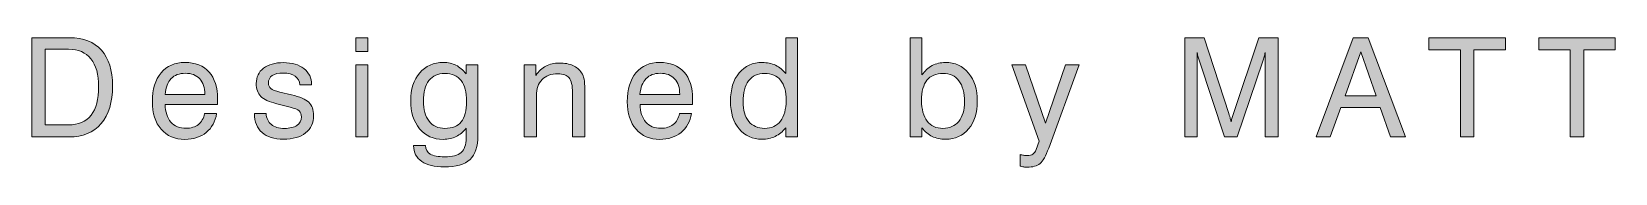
# Model space of a CAD drawing. Extents: x 185 to 374, y -565 to -385.
# Drawn here: x 272.7 to 318.44, y -564.65 to -560.9 of the extents above; entities that cross this region are included whole.
import ezdxf

# ---------------------------------------------------------------- set-up
doc = ezdxf.new("R2010")
doc.units = 0
doc.header["$MEASUREMENT"] = 0
doc.layers.add('Layer 1', color=7, linetype='Continuous')

# ---------------------------------------------------------------- blocks, each defined once
blk = doc.blocks.new('block 4')
at = {"layer": 'Layer 1', "true_color": 0x231f20}
h = blk.add_hatch(color=250, dxfattribs=at)
h.dxf.hatch_style = 2
edge = h.paths.add_edge_path()
edge.add_spline(control_points=[(81.385, -225.135), (81.385, -225.135), (81.385, -222.258), (81.385, -222.258), (81.385, -222.258), (82.48, -222.258), (82.48, -222.258), (82.881, -222.258), (83.188, -222.378), (83.401, -222.618), (83.614, -222.857), (83.721, -223.203), (83.721, -223.655), (83.721, -224.122), (83.61, -224.486), (83.39, -224.746), (83.169, -225.005), (82.861, -225.135), (82.465, -225.135), (82.465, -225.135), (81.385, -225.135), (81.385, -225.135)], knot_values=[0, 0, 0, 0, 1, 1, 1, 2, 2, 2, 3, 3, 3, 4, 4, 4, 5, 5, 5, 6, 6, 6, 7, 7, 7, 7], degree=3, periodic=0)
edge = h.paths.add_edge_path()
edge.add_spline(control_points=[(82.447, -222.59), (82.447, -222.59), (81.775, -222.59), (81.775, -222.59), (81.775, -222.59), (81.775, -224.784), (81.775, -224.784), (81.775, -224.784), (82.447, -224.784), (82.447, -224.784), (82.735, -224.784), (82.953, -224.69), (83.1, -224.503), (83.247, -224.316), (83.32, -224.04), (83.32, -223.674), (83.32, -223.324), (83.246, -223.056), (83.096, -222.87), (82.946, -222.684), (82.73, -222.59), (82.447, -222.59)], knot_values=[0, 0, 0, 0, 1, 1, 1, 2, 2, 2, 3, 3, 3, 4, 4, 4, 5, 5, 5, 6, 6, 6, 7, 7, 7, 7], degree=3, periodic=0)
h = blk.add_hatch(color=250, dxfattribs=at)
h.dxf.hatch_style = 2
h.paths.add_polyline_path([(90.744, -222.659), (90.744, -222.258), (91.095, -222.258), (91.095, -222.659)])
h.paths.add_polyline_path([(90.744, -225.135), (90.744, -223.043), (91.095, -223.043), (91.095, -225.135)])
h = blk.add_hatch(color=250, dxfattribs=at)
h.dxf.hatch_style = 2
edge = h.paths.add_edge_path()
edge.add_spline(control_points=[(103.504, -222.258), (103.504, -222.258), (103.504, -225.135), (103.504, -225.135), (103.504, -225.135), (103.165, -225.135), (103.165, -225.135), (103.165, -225.135), (103.165, -224.872), (103.165, -224.872), (103.075, -224.981), (102.973, -225.063), (102.86, -225.118), (102.747, -225.172), (102.622, -225.2), (102.485, -225.2), (102.206, -225.2), (101.984, -225.1), (101.818, -224.9), (101.652, -224.7), (101.569, -224.432), (101.569, -224.096), (101.569, -223.754), (101.652, -223.481), (101.819, -223.279), (101.985, -223.076), (102.208, -222.975), (102.485, -222.975), (102.631, -222.975), (102.76, -223.002), (102.873, -223.056), (102.985, -223.11), (103.083, -223.191), (103.165, -223.299), (103.165, -223.299), (103.165, -222.258), (103.165, -222.258), (103.165, -222.258), (103.504, -222.258), (103.504, -222.258)], knot_values=[0, 0, 0, 0, 1, 1, 1, 2, 2, 2, 3, 3, 3, 4, 4, 4, 5, 5, 5, 6, 6, 6, 7, 7, 7, 8, 8, 8, 9, 9, 9, 10, 10, 10, 11, 11, 11, 12, 12, 12, 13, 13, 13, 13], degree=3, periodic=0)
edge = h.paths.add_edge_path()
edge.add_spline(control_points=[(103.176, -224.075), (103.176, -223.815), (103.124, -223.62), (103.019, -223.489), (102.914, -223.357), (102.759, -223.292), (102.553, -223.292), (102.355, -223.292), (102.202, -223.363), (102.094, -223.507), (101.986, -223.651), (101.932, -223.855), (101.932, -224.12), (101.932, -224.358), (101.988, -224.545), (102.099, -224.682), (102.21, -224.819), (102.363, -224.887), (102.557, -224.887), (102.754, -224.887), (102.906, -224.817), (103.014, -224.676), (103.122, -224.536), (103.176, -224.335), (103.176, -224.075)], knot_values=[0, 0, 0, 0, 1, 1, 1, 2, 2, 2, 3, 3, 3, 4, 4, 4, 5, 5, 5, 6, 6, 6, 7, 7, 7, 8, 8, 8, 8], degree=3, periodic=0)
h = blk.add_hatch(color=250, dxfattribs=at)
h.dxf.hatch_style = 2
edge = h.paths.add_edge_path()
edge.add_spline(control_points=[(106.757, -225.135), (106.757, -225.135), (106.757, -222.258), (106.757, -222.258), (106.757, -222.258), (107.101, -222.258), (107.101, -222.258), (107.101, -222.258), (107.101, -223.334), (107.101, -223.334), (107.181, -223.216), (107.279, -223.126), (107.393, -223.066), (107.506, -223.005), (107.635, -222.975), (107.778, -222.975), (108.056, -222.975), (108.278, -223.077), (108.446, -223.28), (108.614, -223.483), (108.698, -223.755), (108.698, -224.096), (108.698, -224.432), (108.615, -224.7), (108.449, -224.9), (108.283, -225.1), (108.061, -225.2), (107.782, -225.2), (107.635, -225.2), (107.506, -225.173), (107.396, -225.12), (107.287, -225.066), (107.188, -224.983), (107.101, -224.872), (107.101, -224.872), (107.101, -225.135), (107.101, -225.135), (107.101, -225.135), (106.757, -225.135), (106.757, -225.135)], knot_values=[0, 0, 0, 0, 1, 1, 1, 2, 2, 2, 3, 3, 3, 4, 4, 4, 5, 5, 5, 6, 6, 6, 7, 7, 7, 8, 8, 8, 9, 9, 9, 10, 10, 10, 11, 11, 11, 12, 12, 12, 13, 13, 13, 13], degree=3, periodic=0)
edge = h.paths.add_edge_path()
edge.add_spline(control_points=[(107.089, -224.075), (107.089, -224.335), (107.142, -224.536), (107.249, -224.676), (107.356, -224.817), (107.508, -224.887), (107.706, -224.887), (107.899, -224.887), (108.051, -224.819), (108.162, -224.682), (108.273, -224.545), (108.329, -224.358), (108.329, -224.12), (108.329, -223.855), (108.275, -223.651), (108.168, -223.507), (108.061, -223.363), (107.908, -223.292), (107.71, -223.292), (107.503, -223.292), (107.348, -223.357), (107.244, -223.488), (107.141, -223.619), (107.089, -223.814), (107.089, -224.075)], knot_values=[0, 0, 0, 0, 1, 1, 1, 2, 2, 2, 3, 3, 3, 4, 4, 4, 5, 5, 5, 6, 6, 6, 7, 7, 7, 8, 8, 8, 8], degree=3, periodic=0)
h = blk.add_hatch(color=250, dxfattribs=at)
h.dxf.hatch_style = 2
edge = h.paths.add_edge_path()
edge.add_spline(control_points=[(115.049, -222.684), (115.049, -222.684), (115.049, -225.135), (115.049, -225.135), (115.049, -225.135), (114.69, -225.135), (114.69, -225.135), (114.69, -225.135), (114.69, -222.258), (114.69, -222.258), (114.69, -222.258), (115.249, -222.258), (115.249, -222.258), (115.249, -222.258), (115.961, -224.459), (115.961, -224.459), (115.982, -224.522), (115.998, -224.57), (116.007, -224.605), (116.017, -224.64), (116.024, -224.67), (116.03, -224.696), (116.04, -224.647), (116.051, -224.604), (116.061, -224.567), (116.071, -224.529), (116.083, -224.493), (116.094, -224.459), (116.094, -224.459), (116.833, -222.258), (116.833, -222.258), (116.833, -222.258), (117.393, -222.258), (117.393, -222.258), (117.393, -222.258), (117.393, -225.135), (117.393, -225.135), (117.393, -225.135), (117.014, -225.135), (117.014, -225.135), (117.014, -225.135), (117.014, -222.684), (117.014, -222.684), (117.005, -222.726), (116.995, -222.768), (116.983, -222.81), (116.971, -222.853), (116.959, -222.895), (116.946, -222.936), (116.946, -222.936), (116.206, -225.135), (116.206, -225.135), (116.206, -225.135), (115.836, -225.135), (115.836, -225.135), (115.836, -225.135), (115.114, -222.936), (115.114, -222.936), (115.101, -222.899), (115.089, -222.86), (115.079, -222.819), (115.068, -222.777), (115.059, -222.732), (115.049, -222.684)], knot_values=[0, 0, 0, 0, 1, 1, 1, 2, 2, 2, 3, 3, 3, 4, 4, 4, 5, 5, 5, 6, 6, 6, 7, 7, 7, 8, 8, 8, 9, 9, 9, 10, 10, 10, 11, 11, 11, 12, 12, 12, 13, 13, 13, 14, 14, 14, 15, 15, 15, 16, 16, 16, 17, 17, 17, 18, 18, 18, 19, 19, 19, 20, 20, 20, 21, 21, 21, 21], degree=3, periodic=0)
h = blk.add_hatch(color=250, dxfattribs=at)
h.dxf.hatch_style = 2
h.paths.add_polyline_path([(118.49, -225.135), (119.558, -222.258), (119.99, -222.258), (121.062, -225.135), (120.638, -225.135), (120.333, -224.276), (119.201, -224.276), (118.894, -225.135)])
h.paths.add_polyline_path([(119.322, -223.94), (120.218, -223.94), (119.773, -222.67)])
h = blk.add_hatch(color=250, dxfattribs=at)
h.dxf.hatch_style = 2
h.paths.add_polyline_path([(122.651, -225.135), (122.651, -222.608), (121.743, -222.608), (121.743, -222.258), (123.952, -222.258), (123.952, -222.608), (123.044, -222.608), (123.044, -225.135)])
h = blk.add_hatch(color=250, dxfattribs=at)
h.dxf.hatch_style = 2
h.paths.add_polyline_path([(125.826, -225.135), (125.826, -222.608), (124.918, -222.608), (124.918, -222.258), (127.127, -222.258), (127.127, -222.608), (126.219, -222.608), (126.219, -225.135)])
h = blk.add_hatch(color=250, dxfattribs=at)
h.dxf.hatch_style = 2
edge = h.paths.add_edge_path()
edge.add_spline(control_points=[(86.38, -224.459), (86.38, -224.459), (86.728, -224.459), (86.728, -224.459), (86.69, -224.69), (86.589, -224.872), (86.427, -225.004), (86.264, -225.137), (86.059, -225.204), (85.812, -225.204), (85.521, -225.204), (85.292, -225.106), (85.124, -224.911), (84.956, -224.715), (84.872, -224.449), (84.872, -224.112), (84.872, -223.755), (84.956, -223.477), (85.122, -223.276), (85.289, -223.075), (85.519, -222.975), (85.812, -222.975), (86.112, -222.975), (86.345, -223.067), (86.51, -223.252), (86.674, -223.438), (86.757, -223.698), (86.757, -224.036), (86.757, -224.079), (86.756, -224.11), (86.756, -224.131), (86.755, -224.152), (86.753, -224.172), (86.751, -224.192), (86.751, -224.192), (85.241, -224.192), (85.241, -224.192), (85.245, -224.412), (85.3, -224.582), (85.405, -224.703), (85.511, -224.823), (85.657, -224.883), (85.845, -224.883), (85.988, -224.883), (86.106, -224.847), (86.199, -224.773), (86.292, -224.699), (86.353, -224.595), (86.38, -224.459)], knot_values=[0, 0, 0, 0, 1, 1, 1, 2, 2, 2, 3, 3, 3, 4, 4, 4, 5, 5, 5, 6, 6, 6, 7, 7, 7, 8, 8, 8, 9, 9, 9, 10, 10, 10, 11, 11, 11, 12, 12, 12, 13, 13, 13, 14, 14, 14, 15, 15, 15, 16, 16, 16, 16], degree=3, periodic=0)
edge = h.paths.add_edge_path()
edge.add_spline(control_points=[(85.239, -223.899), (85.239, -223.899), (86.388, -223.899), (86.388, -223.899), (86.386, -223.704), (86.337, -223.553), (86.239, -223.447), (86.142, -223.341), (86.003, -223.288), (85.823, -223.288), (85.65, -223.288), (85.514, -223.34), (85.414, -223.444), (85.314, -223.548), (85.256, -223.7), (85.239, -223.899)], knot_values=[0, 0, 0, 0, 1, 1, 1, 2, 2, 2, 3, 3, 3, 4, 4, 4, 5, 5, 5, 5], degree=3, periodic=0)
h = blk.add_hatch(color=250, dxfattribs=at)
h.dxf.hatch_style = 2
edge = h.paths.add_edge_path()
edge.add_spline(control_points=[(87.817, -224.456), (87.817, -224.456), (88.155, -224.456), (88.155, -224.456), (88.168, -224.598), (88.219, -224.705), (88.308, -224.778), (88.397, -224.851), (88.524, -224.887), (88.688, -224.887), (88.839, -224.887), (88.958, -224.857), (89.045, -224.798), (89.133, -224.739), (89.176, -224.658), (89.176, -224.555), (89.176, -224.479), (89.154, -224.419), (89.111, -224.378), (89.067, -224.337), (88.982, -224.302), (88.856, -224.272), (88.856, -224.272), (88.463, -224.17), (88.463, -224.17), (88.242, -224.117), (88.088, -224.046), (88.001, -223.958), (87.915, -223.871), (87.872, -223.745), (87.872, -223.583), (87.872, -223.397), (87.941, -223.251), (88.082, -223.142), (88.222, -223.033), (88.413, -222.979), (88.657, -222.979), (88.905, -222.979), (89.104, -223.037), (89.25, -223.153), (89.397, -223.269), (89.471, -223.424), (89.471, -223.62), (89.471, -223.62), (89.471, -223.627), (89.471, -223.627), (89.471, -223.627), (89.129, -223.627), (89.129, -223.627), (89.122, -223.517), (89.076, -223.431), (88.994, -223.371), (88.911, -223.31), (88.799, -223.28), (88.657, -223.28), (88.515, -223.28), (88.407, -223.305), (88.333, -223.354), (88.26, -223.403), (88.223, -223.476), (88.223, -223.571), (88.223, -223.639), (88.246, -223.691), (88.292, -223.73), (88.339, -223.769), (88.425, -223.802), (88.551, -223.831), (88.551, -223.831), (88.891, -223.911), (88.891, -223.911), (89.133, -223.968), (89.3, -224.041), (89.391, -224.13), (89.482, -224.22), (89.528, -224.347), (89.528, -224.512), (89.528, -224.729), (89.451, -224.898), (89.298, -225.019), (89.146, -225.14), (88.932, -225.2), (88.657, -225.2), (88.389, -225.2), (88.183, -225.136), (88.039, -225.008), (87.895, -224.881), (87.821, -224.696), (87.817, -224.456)], knot_values=[0, 0, 0, 0, 1, 1, 1, 2, 2, 2, 3, 3, 3, 4, 4, 4, 5, 5, 5, 6, 6, 6, 7, 7, 7, 8, 8, 8, 9, 9, 9, 10, 10, 10, 11, 11, 11, 12, 12, 12, 13, 13, 13, 14, 14, 14, 15, 15, 15, 16, 16, 16, 17, 17, 17, 18, 18, 18, 19, 19, 19, 20, 20, 20, 21, 21, 21, 22, 22, 22, 23, 23, 23, 24, 24, 24, 25, 25, 25, 26, 26, 26, 27, 27, 27, 28, 28, 28, 29, 29, 29, 29], degree=3, periodic=0)
h = blk.add_hatch(color=250, dxfattribs=at)
h.dxf.hatch_style = 2
edge = h.paths.add_edge_path()
edge.add_spline(control_points=[(93.937, -224.879), (93.854, -224.987), (93.758, -225.068), (93.648, -225.123), (93.539, -225.177), (93.413, -225.204), (93.272, -225.204), (92.99, -225.204), (92.763, -225.101), (92.591, -224.896), (92.419, -224.691), (92.333, -224.42), (92.333, -224.083), (92.333, -223.749), (92.419, -223.481), (92.592, -223.279), (92.764, -223.076), (92.993, -222.975), (93.276, -222.975), (93.415, -222.975), (93.536, -223.001), (93.641, -223.054), (93.746, -223.107), (93.843, -223.191), (93.933, -223.307), (93.933, -223.307), (93.933, -223.043), (93.933, -223.043), (93.933, -223.043), (94.276, -223.043), (94.276, -223.043), (94.276, -223.043), (94.276, -225.09), (94.276, -225.09), (94.276, -225.413), (94.2, -225.646), (94.046, -225.791), (93.892, -225.935), (93.644, -226.006), (93.302, -226.006), (93.024, -226.006), (92.808, -225.952), (92.651, -225.844), (92.495, -225.736), (92.417, -225.586), (92.417, -225.395), (92.417, -225.395), (92.417, -225.379), (92.417, -225.379), (92.417, -225.379), (92.761, -225.379), (92.761, -225.379), (92.761, -225.379), (92.761, -225.387), (92.761, -225.387), (92.761, -225.495), (92.807, -225.576), (92.898, -225.63), (92.99, -225.685), (93.128, -225.711), (93.313, -225.711), (93.535, -225.711), (93.694, -225.669), (93.791, -225.584), (93.888, -225.5), (93.937, -225.36), (93.937, -225.167), (93.937, -225.167), (93.937, -224.879), (93.937, -224.879)], knot_values=[0, 0, 0, 0, 1, 1, 1, 2, 2, 2, 3, 3, 3, 4, 4, 4, 5, 5, 5, 6, 6, 6, 7, 7, 7, 8, 8, 8, 9, 9, 9, 10, 10, 10, 11, 11, 11, 12, 12, 12, 13, 13, 13, 14, 14, 14, 15, 15, 15, 16, 16, 16, 17, 17, 17, 18, 18, 18, 19, 19, 19, 20, 20, 20, 21, 21, 21, 22, 22, 22, 23, 23, 23, 23], degree=3, periodic=0)
edge = h.paths.add_edge_path()
edge.add_spline(control_points=[(93.317, -223.292), (93.12, -223.292), (92.967, -223.36), (92.86, -223.499), (92.753, -223.637), (92.7, -223.834), (92.7, -224.09), (92.7, -224.342), (92.755, -224.537), (92.864, -224.677), (92.974, -224.817), (93.126, -224.887), (93.321, -224.887), (93.535, -224.887), (93.693, -224.823), (93.795, -224.695), (93.897, -224.566), (93.948, -224.37), (93.948, -224.104), (93.948, -223.836), (93.895, -223.633), (93.789, -223.497), (93.683, -223.36), (93.526, -223.292), (93.317, -223.292)], knot_values=[0, 0, 0, 0, 1, 1, 1, 2, 2, 2, 3, 3, 3, 4, 4, 4, 5, 5, 5, 6, 6, 6, 7, 7, 7, 8, 8, 8, 8], degree=3, periodic=0)
h = blk.add_hatch(color=250, dxfattribs=at)
h.dxf.hatch_style = 2
edge = h.paths.add_edge_path()
edge.add_spline(control_points=[(97.006, -225.135), (97.006, -225.135), (97.006, -223.848), (97.006, -223.848), (97.006, -223.643), (96.974, -223.5), (96.911, -223.421), (96.848, -223.343), (96.74, -223.303), (96.586, -223.303), (96.389, -223.303), (96.237, -223.359), (96.128, -223.47), (96.019, -223.582), (95.965, -223.739), (95.965, -223.944), (95.965, -223.944), (95.965, -225.135), (95.965, -225.135), (95.965, -225.135), (95.613, -225.135), (95.613, -225.135), (95.613, -225.135), (95.613, -223.043), (95.613, -223.043), (95.613, -223.043), (95.949, -223.043), (95.949, -223.043), (95.949, -223.043), (95.949, -223.348), (95.949, -223.348), (96.03, -223.227), (96.125, -223.137), (96.236, -223.079), (96.347, -223.02), (96.475, -222.991), (96.621, -222.991), (96.779, -222.991), (96.912, -223.015), (97.02, -223.062), (97.127, -223.109), (97.211, -223.181), (97.27, -223.276), (97.302, -223.327), (97.326, -223.386), (97.34, -223.455), (97.354, -223.523), (97.361, -223.631), (97.361, -223.78), (97.361, -223.78), (97.361, -223.879), (97.361, -223.879), (97.361, -223.879), (97.361, -225.135), (97.361, -225.135), (97.361, -225.135), (97.006, -225.135), (97.006, -225.135)], knot_values=[0, 0, 0, 0, 1, 1, 1, 2, 2, 2, 3, 3, 3, 4, 4, 4, 5, 5, 5, 6, 6, 6, 7, 7, 7, 8, 8, 8, 9, 9, 9, 10, 10, 10, 11, 11, 11, 12, 12, 12, 13, 13, 13, 14, 14, 14, 15, 15, 15, 16, 16, 16, 17, 17, 17, 18, 18, 18, 19, 19, 19, 19], degree=3, periodic=0)
h = blk.add_hatch(color=250, dxfattribs=at)
h.dxf.hatch_style = 2
edge = h.paths.add_edge_path()
edge.add_spline(control_points=[(100.097, -224.459), (100.097, -224.459), (100.444, -224.459), (100.444, -224.459), (100.407, -224.69), (100.306, -224.872), (100.144, -225.004), (99.981, -225.137), (99.776, -225.204), (99.528, -225.204), (99.238, -225.204), (99.009, -225.106), (98.841, -224.911), (98.673, -224.715), (98.589, -224.449), (98.589, -224.112), (98.589, -223.755), (98.672, -223.477), (98.839, -223.276), (99.005, -223.075), (99.235, -222.975), (99.528, -222.975), (99.829, -222.975), (100.062, -223.067), (100.227, -223.252), (100.391, -223.438), (100.474, -223.698), (100.474, -224.036), (100.474, -224.079), (100.473, -224.11), (100.473, -224.131), (100.472, -224.152), (100.47, -224.172), (100.468, -224.192), (100.468, -224.192), (98.958, -224.192), (98.958, -224.192), (98.962, -224.412), (99.017, -224.582), (99.122, -224.703), (99.228, -224.823), (99.374, -224.883), (99.562, -224.883), (99.705, -224.883), (99.823, -224.847), (99.916, -224.773), (100.009, -224.699), (100.069, -224.595), (100.097, -224.459)], knot_values=[0, 0, 0, 0, 1, 1, 1, 2, 2, 2, 3, 3, 3, 4, 4, 4, 5, 5, 5, 6, 6, 6, 7, 7, 7, 8, 8, 8, 9, 9, 9, 10, 10, 10, 11, 11, 11, 12, 12, 12, 13, 13, 13, 14, 14, 14, 15, 15, 15, 16, 16, 16, 16], degree=3, periodic=0)
edge = h.paths.add_edge_path()
edge.add_spline(control_points=[(98.956, -223.899), (98.956, -223.899), (100.104, -223.899), (100.104, -223.899), (100.103, -223.704), (100.054, -223.553), (99.956, -223.447), (99.858, -223.341), (99.72, -223.288), (99.54, -223.288), (99.367, -223.288), (99.23, -223.34), (99.131, -223.444), (99.031, -223.548), (98.973, -223.7), (98.956, -223.899)], knot_values=[0, 0, 0, 0, 1, 1, 1, 2, 2, 2, 3, 3, 3, 4, 4, 4, 5, 5, 5, 5], degree=3, periodic=0)
h = blk.add_hatch(color=250, dxfattribs=at)
h.dxf.hatch_style = 2
edge = h.paths.add_edge_path()
edge.add_spline(control_points=[(111.25, -223.043), (111.25, -223.043), (111.643, -223.043), (111.643, -223.043), (111.643, -223.043), (110.762, -225.459), (110.762, -225.459), (110.678, -225.688), (110.594, -225.836), (110.51, -225.907), (110.425, -225.977), (110.303, -226.012), (110.143, -226.012), (110.107, -226.012), (110.073, -226.009), (110.038, -226.003), (110.003, -225.998), (109.969, -225.989), (109.934, -225.979), (109.934, -225.979), (109.934, -225.643), (109.934, -225.643), (109.969, -225.653), (110.003, -225.661), (110.037, -225.667), (110.071, -225.672), (110.105, -225.674), (110.139, -225.674), (110.207, -225.674), (110.261, -225.661), (110.303, -225.633), (110.344, -225.606), (110.376, -225.562), (110.398, -225.502), (110.398, -225.502), (110.49, -225.254), (110.49, -225.254), (110.49, -225.254), (109.697, -223.043), (109.697, -223.043), (109.697, -223.043), (110.09, -223.043), (110.09, -223.043), (110.09, -223.043), (110.67, -224.735), (110.67, -224.735), (110.67, -224.735), (111.25, -223.043), (111.25, -223.043)], knot_values=[0, 0, 0, 0, 1, 1, 1, 2, 2, 2, 3, 3, 3, 4, 4, 4, 5, 5, 5, 6, 6, 6, 7, 7, 7, 8, 8, 8, 9, 9, 9, 10, 10, 10, 11, 11, 11, 12, 12, 12, 13, 13, 13, 14, 14, 14, 15, 15, 15, 16, 16, 16, 16], degree=3, periodic=0)
at = {"layer": 'Layer 1', "lineweight": 0}
for points in [[(90.744, -222.659), (90.744, -222.258), (91.095, -222.258), (91.095, -222.659), (90.744, -222.659)], [(118.49, -225.135), (119.558, -222.258), (119.99, -222.258), (121.062, -225.135), (120.638, -225.135), (120.333, -224.276), (119.201, -224.276), (118.894, -225.135), (118.49, -225.135)], [(122.651, -225.135), (122.651, -222.608), (121.743, -222.608), (121.743, -222.258), (123.952, -222.258), (123.952, -222.608), (123.044, -222.608), (123.044, -225.135), (122.651, -225.135)], [(125.826, -225.135), (125.826, -222.608), (124.918, -222.608), (124.918, -222.258), (127.127, -222.258), (127.127, -222.608), (126.219, -222.608), (126.219, -225.135), (125.826, -225.135)], [(119.322, -223.94), (120.218, -223.94), (119.773, -222.67), (119.322, -223.94)], [(90.744, -225.135), (90.744, -223.043), (91.095, -223.043), (91.095, -225.135), (90.744, -225.135)]]:
    blk.add_lwpolyline(points, dxfattribs=at)
for points, knots in [([(81.385, -225.135), (81.385, -225.135), (81.385, -222.258), (81.385, -222.258), (81.385, -222.258), (82.48, -222.258), (82.48, -222.258), (82.881, -222.258), (83.188, -222.378), (83.401, -222.618), (83.614, -222.857), (83.721, -223.203), (83.721, -223.655), (83.721, -224.122), (83.61, -224.486), (83.39, -224.746), (83.169, -225.005), (82.861, -225.135), (82.465, -225.135), (82.465, -225.135), (81.385, -225.135), (81.385, -225.135)], [0, 0, 0, 0, 1, 1, 1, 2, 2, 2, 3, 3, 3, 4, 4, 4, 5, 5, 5, 6, 6, 6, 7, 7, 7, 7]), ([(103.504, -222.258), (103.504, -222.258), (103.504, -225.135), (103.504, -225.135), (103.504, -225.135), (103.165, -225.135), (103.165, -225.135), (103.165, -225.135), (103.165, -224.872), (103.165, -224.872), (103.075, -224.981), (102.973, -225.063), (102.86, -225.118), (102.747, -225.172), (102.622, -225.2), (102.485, -225.2), (102.206, -225.2), (101.984, -225.1), (101.818, -224.9), (101.652, -224.7), (101.569, -224.432), (101.569, -224.096), (101.569, -223.754), (101.652, -223.481), (101.819, -223.279), (101.985, -223.076), (102.208, -222.975), (102.485, -222.975), (102.631, -222.975), (102.76, -223.002), (102.873, -223.056), (102.985, -223.11), (103.083, -223.191), (103.165, -223.299), (103.165, -223.299), (103.165, -222.258), (103.165, -222.258), (103.165, -222.258), (103.504, -222.258), (103.504, -222.258)], [0, 0, 0, 0, 1, 1, 1, 2, 2, 2, 3, 3, 3, 4, 4, 4, 5, 5, 5, 6, 6, 6, 7, 7, 7, 8, 8, 8, 9, 9, 9, 10, 10, 10, 11, 11, 11, 12, 12, 12, 13, 13, 13, 13]), ([(106.757, -225.135), (106.757, -225.135), (106.757, -222.258), (106.757, -222.258), (106.757, -222.258), (107.101, -222.258), (107.101, -222.258), (107.101, -222.258), (107.101, -223.334), (107.101, -223.334), (107.181, -223.216), (107.279, -223.126), (107.393, -223.066), (107.506, -223.005), (107.635, -222.975), (107.778, -222.975), (108.056, -222.975), (108.278, -223.077), (108.446, -223.28), (108.614, -223.483), (108.698, -223.755), (108.698, -224.096), (108.698, -224.432), (108.615, -224.7), (108.449, -224.9), (108.283, -225.1), (108.061, -225.2), (107.782, -225.2), (107.635, -225.2), (107.506, -225.173), (107.396, -225.12), (107.287, -225.066), (107.188, -224.983), (107.101, -224.872), (107.101, -224.872), (107.101, -225.135), (107.101, -225.135), (107.101, -225.135), (106.757, -225.135), (106.757, -225.135)], [0, 0, 0, 0, 1, 1, 1, 2, 2, 2, 3, 3, 3, 4, 4, 4, 5, 5, 5, 6, 6, 6, 7, 7, 7, 8, 8, 8, 9, 9, 9, 10, 10, 10, 11, 11, 11, 12, 12, 12, 13, 13, 13, 13]), ([(115.049, -222.684), (115.049, -222.684), (115.049, -225.135), (115.049, -225.135), (115.049, -225.135), (114.69, -225.135), (114.69, -225.135), (114.69, -225.135), (114.69, -222.258), (114.69, -222.258), (114.69, -222.258), (115.249, -222.258), (115.249, -222.258), (115.249, -222.258), (115.961, -224.459), (115.961, -224.459), (115.982, -224.522), (115.998, -224.57), (116.007, -224.605), (116.017, -224.64), (116.024, -224.67), (116.03, -224.696), (116.04, -224.647), (116.051, -224.604), (116.061, -224.567), (116.071, -224.529), (116.083, -224.493), (116.094, -224.459), (116.094, -224.459), (116.833, -222.258), (116.833, -222.258), (116.833, -222.258), (117.393, -222.258), (117.393, -222.258), (117.393, -222.258), (117.393, -225.135), (117.393, -225.135), (117.393, -225.135), (117.014, -225.135), (117.014, -225.135), (117.014, -225.135), (117.014, -222.684), (117.014, -222.684), (117.005, -222.726), (116.995, -222.768), (116.983, -222.81), (116.971, -222.853), (116.959, -222.895), (116.946, -222.936), (116.946, -222.936), (116.206, -225.135), (116.206, -225.135), (116.206, -225.135), (115.836, -225.135), (115.836, -225.135), (115.836, -225.135), (115.114, -222.936), (115.114, -222.936), (115.101, -222.899), (115.089, -222.86), (115.079, -222.819), (115.068, -222.777), (115.059, -222.732), (115.049, -222.684)], [0, 0, 0, 0, 1, 1, 1, 2, 2, 2, 3, 3, 3, 4, 4, 4, 5, 5, 5, 6, 6, 6, 7, 7, 7, 8, 8, 8, 9, 9, 9, 10, 10, 10, 11, 11, 11, 12, 12, 12, 13, 13, 13, 14, 14, 14, 15, 15, 15, 16, 16, 16, 17, 17, 17, 18, 18, 18, 19, 19, 19, 20, 20, 20, 21, 21, 21, 21]), ([(82.447, -222.59), (82.447, -222.59), (81.775, -222.59), (81.775, -222.59), (81.775, -222.59), (81.775, -224.784), (81.775, -224.784), (81.775, -224.784), (82.447, -224.784), (82.447, -224.784), (82.735, -224.784), (82.953, -224.69), (83.1, -224.503), (83.247, -224.316), (83.32, -224.04), (83.32, -223.674), (83.32, -223.324), (83.246, -223.056), (83.096, -222.87), (82.946, -222.684), (82.73, -222.59), (82.447, -222.59)], [0, 0, 0, 0, 1, 1, 1, 2, 2, 2, 3, 3, 3, 4, 4, 4, 5, 5, 5, 6, 6, 6, 7, 7, 7, 7]), ([(86.38, -224.459), (86.38, -224.459), (86.728, -224.459), (86.728, -224.459), (86.69, -224.69), (86.589, -224.872), (86.427, -225.004), (86.264, -225.137), (86.059, -225.204), (85.812, -225.204), (85.521, -225.204), (85.292, -225.106), (85.124, -224.911), (84.956, -224.715), (84.872, -224.449), (84.872, -224.112), (84.872, -223.755), (84.956, -223.477), (85.122, -223.276), (85.289, -223.075), (85.519, -222.975), (85.812, -222.975), (86.112, -222.975), (86.345, -223.067), (86.51, -223.252), (86.674, -223.438), (86.757, -223.698), (86.757, -224.036), (86.757, -224.079), (86.756, -224.11), (86.756, -224.131), (86.755, -224.152), (86.753, -224.172), (86.751, -224.192), (86.751, -224.192), (85.241, -224.192), (85.241, -224.192), (85.245, -224.412), (85.3, -224.582), (85.405, -224.703), (85.511, -224.823), (85.657, -224.883), (85.845, -224.883), (85.988, -224.883), (86.106, -224.847), (86.199, -224.773), (86.292, -224.699), (86.353, -224.595), (86.38, -224.459)], [0, 0, 0, 0, 1, 1, 1, 2, 2, 2, 3, 3, 3, 4, 4, 4, 5, 5, 5, 6, 6, 6, 7, 7, 7, 8, 8, 8, 9, 9, 9, 10, 10, 10, 11, 11, 11, 12, 12, 12, 13, 13, 13, 14, 14, 14, 15, 15, 15, 16, 16, 16, 16]), ([(87.817, -224.456), (87.817, -224.456), (88.155, -224.456), (88.155, -224.456), (88.168, -224.598), (88.219, -224.705), (88.308, -224.778), (88.397, -224.851), (88.524, -224.887), (88.688, -224.887), (88.839, -224.887), (88.958, -224.857), (89.045, -224.798), (89.133, -224.739), (89.176, -224.658), (89.176, -224.555), (89.176, -224.479), (89.154, -224.419), (89.111, -224.378), (89.067, -224.337), (88.982, -224.302), (88.856, -224.272), (88.856, -224.272), (88.463, -224.17), (88.463, -224.17), (88.242, -224.117), (88.088, -224.046), (88.001, -223.958), (87.915, -223.871), (87.872, -223.745), (87.872, -223.583), (87.872, -223.397), (87.941, -223.251), (88.082, -223.142), (88.222, -223.033), (88.413, -222.979), (88.657, -222.979), (88.905, -222.979), (89.104, -223.037), (89.25, -223.153), (89.397, -223.269), (89.471, -223.424), (89.471, -223.62), (89.471, -223.62), (89.471, -223.627), (89.471, -223.627), (89.471, -223.627), (89.129, -223.627), (89.129, -223.627), (89.122, -223.517), (89.076, -223.431), (88.994, -223.371), (88.911, -223.31), (88.799, -223.28), (88.657, -223.28), (88.515, -223.28), (88.407, -223.305), (88.333, -223.354), (88.26, -223.403), (88.223, -223.476), (88.223, -223.571), (88.223, -223.639), (88.246, -223.691), (88.292, -223.73), (88.339, -223.769), (88.425, -223.802), (88.551, -223.831), (88.551, -223.831), (88.891, -223.911), (88.891, -223.911), (89.133, -223.968), (89.3, -224.041), (89.391, -224.13), (89.482, -224.22), (89.528, -224.347), (89.528, -224.512), (89.528, -224.729), (89.451, -224.898), (89.298, -225.019), (89.146, -225.14), (88.932, -225.2), (88.657, -225.2), (88.389, -225.2), (88.183, -225.136), (88.039, -225.008), (87.895, -224.881), (87.821, -224.696), (87.817, -224.456)], [0, 0, 0, 0, 1, 1, 1, 2, 2, 2, 3, 3, 3, 4, 4, 4, 5, 5, 5, 6, 6, 6, 7, 7, 7, 8, 8, 8, 9, 9, 9, 10, 10, 10, 11, 11, 11, 12, 12, 12, 13, 13, 13, 14, 14, 14, 15, 15, 15, 16, 16, 16, 17, 17, 17, 18, 18, 18, 19, 19, 19, 20, 20, 20, 21, 21, 21, 22, 22, 22, 23, 23, 23, 24, 24, 24, 25, 25, 25, 26, 26, 26, 27, 27, 27, 28, 28, 28, 29, 29, 29, 29]), ([(93.937, -224.879), (93.854, -224.987), (93.758, -225.068), (93.648, -225.123), (93.539, -225.177), (93.413, -225.204), (93.272, -225.204), (92.99, -225.204), (92.763, -225.101), (92.591, -224.896), (92.419, -224.691), (92.333, -224.42), (92.333, -224.083), (92.333, -223.749), (92.419, -223.481), (92.592, -223.279), (92.764, -223.076), (92.993, -222.975), (93.276, -222.975), (93.415, -222.975), (93.536, -223.001), (93.641, -223.054), (93.746, -223.107), (93.843, -223.191), (93.933, -223.307), (93.933, -223.307), (93.933, -223.043), (93.933, -223.043), (93.933, -223.043), (94.276, -223.043), (94.276, -223.043), (94.276, -223.043), (94.276, -225.09), (94.276, -225.09), (94.276, -225.413), (94.2, -225.646), (94.046, -225.791), (93.892, -225.935), (93.644, -226.006), (93.302, -226.006), (93.024, -226.006), (92.808, -225.952), (92.651, -225.844), (92.495, -225.736), (92.417, -225.586), (92.417, -225.395), (92.417, -225.395), (92.417, -225.379), (92.417, -225.379), (92.417, -225.379), (92.761, -225.379), (92.761, -225.379), (92.761, -225.379), (92.761, -225.387), (92.761, -225.387), (92.761, -225.495), (92.807, -225.576), (92.898, -225.63), (92.99, -225.685), (93.128, -225.711), (93.313, -225.711), (93.535, -225.711), (93.694, -225.669), (93.791, -225.584), (93.888, -225.5), (93.937, -225.36), (93.937, -225.167), (93.937, -225.167), (93.937, -224.879), (93.937, -224.879)], [0, 0, 0, 0, 1, 1, 1, 2, 2, 2, 3, 3, 3, 4, 4, 4, 5, 5, 5, 6, 6, 6, 7, 7, 7, 8, 8, 8, 9, 9, 9, 10, 10, 10, 11, 11, 11, 12, 12, 12, 13, 13, 13, 14, 14, 14, 15, 15, 15, 16, 16, 16, 17, 17, 17, 18, 18, 18, 19, 19, 19, 20, 20, 20, 21, 21, 21, 22, 22, 22, 23, 23, 23, 23]), ([(97.006, -225.135), (97.006, -225.135), (97.006, -223.848), (97.006, -223.848), (97.006, -223.643), (96.974, -223.5), (96.911, -223.421), (96.848, -223.343), (96.74, -223.303), (96.586, -223.303), (96.389, -223.303), (96.237, -223.359), (96.128, -223.47), (96.019, -223.582), (95.965, -223.739), (95.965, -223.944), (95.965, -223.944), (95.965, -225.135), (95.965, -225.135), (95.965, -225.135), (95.613, -225.135), (95.613, -225.135), (95.613, -225.135), (95.613, -223.043), (95.613, -223.043), (95.613, -223.043), (95.949, -223.043), (95.949, -223.043), (95.949, -223.043), (95.949, -223.348), (95.949, -223.348), (96.03, -223.227), (96.125, -223.137), (96.236, -223.079), (96.347, -223.02), (96.475, -222.991), (96.621, -222.991), (96.779, -222.991), (96.912, -223.015), (97.02, -223.062), (97.127, -223.109), (97.211, -223.181), (97.27, -223.276), (97.302, -223.327), (97.326, -223.386), (97.34, -223.455), (97.354, -223.523), (97.361, -223.631), (97.361, -223.78), (97.361, -223.78), (97.361, -223.879), (97.361, -223.879), (97.361, -223.879), (97.361, -225.135), (97.361, -225.135), (97.361, -225.135), (97.006, -225.135), (97.006, -225.135)], [0, 0, 0, 0, 1, 1, 1, 2, 2, 2, 3, 3, 3, 4, 4, 4, 5, 5, 5, 6, 6, 6, 7, 7, 7, 8, 8, 8, 9, 9, 9, 10, 10, 10, 11, 11, 11, 12, 12, 12, 13, 13, 13, 14, 14, 14, 15, 15, 15, 16, 16, 16, 17, 17, 17, 18, 18, 18, 19, 19, 19, 19]), ([(100.097, -224.459), (100.097, -224.459), (100.444, -224.459), (100.444, -224.459), (100.407, -224.69), (100.306, -224.872), (100.144, -225.004), (99.981, -225.137), (99.776, -225.204), (99.528, -225.204), (99.238, -225.204), (99.009, -225.106), (98.841, -224.911), (98.673, -224.715), (98.589, -224.449), (98.589, -224.112), (98.589, -223.755), (98.672, -223.477), (98.839, -223.276), (99.005, -223.075), (99.235, -222.975), (99.528, -222.975), (99.829, -222.975), (100.062, -223.067), (100.227, -223.252), (100.391, -223.438), (100.474, -223.698), (100.474, -224.036), (100.474, -224.079), (100.473, -224.11), (100.473, -224.131), (100.472, -224.152), (100.47, -224.172), (100.468, -224.192), (100.468, -224.192), (98.958, -224.192), (98.958, -224.192), (98.962, -224.412), (99.017, -224.582), (99.122, -224.703), (99.228, -224.823), (99.374, -224.883), (99.562, -224.883), (99.705, -224.883), (99.823, -224.847), (99.916, -224.773), (100.009, -224.699), (100.069, -224.595), (100.097, -224.459)], [0, 0, 0, 0, 1, 1, 1, 2, 2, 2, 3, 3, 3, 4, 4, 4, 5, 5, 5, 6, 6, 6, 7, 7, 7, 8, 8, 8, 9, 9, 9, 10, 10, 10, 11, 11, 11, 12, 12, 12, 13, 13, 13, 14, 14, 14, 15, 15, 15, 16, 16, 16, 16]), ([(111.25, -223.043), (111.25, -223.043), (111.643, -223.043), (111.643, -223.043), (111.643, -223.043), (110.762, -225.459), (110.762, -225.459), (110.678, -225.688), (110.594, -225.836), (110.51, -225.907), (110.425, -225.977), (110.303, -226.012), (110.143, -226.012), (110.107, -226.012), (110.073, -226.009), (110.038, -226.003), (110.003, -225.998), (109.969, -225.989), (109.934, -225.979), (109.934, -225.979), (109.934, -225.643), (109.934, -225.643), (109.969, -225.653), (110.003, -225.661), (110.037, -225.667), (110.071, -225.672), (110.105, -225.674), (110.139, -225.674), (110.207, -225.674), (110.261, -225.661), (110.303, -225.633), (110.344, -225.606), (110.376, -225.562), (110.398, -225.502), (110.398, -225.502), (110.49, -225.254), (110.49, -225.254), (110.49, -225.254), (109.697, -223.043), (109.697, -223.043), (109.697, -223.043), (110.09, -223.043), (110.09, -223.043), (110.09, -223.043), (110.67, -224.735), (110.67, -224.735), (110.67, -224.735), (111.25, -223.043), (111.25, -223.043)], [0, 0, 0, 0, 1, 1, 1, 2, 2, 2, 3, 3, 3, 4, 4, 4, 5, 5, 5, 6, 6, 6, 7, 7, 7, 8, 8, 8, 9, 9, 9, 10, 10, 10, 11, 11, 11, 12, 12, 12, 13, 13, 13, 14, 14, 14, 15, 15, 15, 16, 16, 16, 16]), ([(85.239, -223.899), (85.239, -223.899), (86.388, -223.899), (86.388, -223.899), (86.386, -223.704), (86.337, -223.553), (86.239, -223.447), (86.142, -223.341), (86.003, -223.288), (85.823, -223.288), (85.65, -223.288), (85.514, -223.34), (85.414, -223.444), (85.314, -223.548), (85.256, -223.7), (85.239, -223.899)], [0, 0, 0, 0, 1, 1, 1, 2, 2, 2, 3, 3, 3, 4, 4, 4, 5, 5, 5, 5]), ([(93.317, -223.292), (93.12, -223.292), (92.967, -223.36), (92.86, -223.499), (92.753, -223.637), (92.7, -223.834), (92.7, -224.09), (92.7, -224.342), (92.755, -224.537), (92.864, -224.677), (92.974, -224.817), (93.126, -224.887), (93.321, -224.887), (93.535, -224.887), (93.693, -224.823), (93.795, -224.695), (93.897, -224.566), (93.948, -224.37), (93.948, -224.104), (93.948, -223.836), (93.895, -223.633), (93.789, -223.497), (93.683, -223.36), (93.526, -223.292), (93.317, -223.292)], [0, 0, 0, 0, 1, 1, 1, 2, 2, 2, 3, 3, 3, 4, 4, 4, 5, 5, 5, 6, 6, 6, 7, 7, 7, 8, 8, 8, 8]), ([(98.956, -223.899), (98.956, -223.899), (100.104, -223.899), (100.104, -223.899), (100.103, -223.704), (100.054, -223.553), (99.956, -223.447), (99.858, -223.341), (99.72, -223.288), (99.54, -223.288), (99.367, -223.288), (99.23, -223.34), (99.131, -223.444), (99.031, -223.548), (98.973, -223.7), (98.956, -223.899)], [0, 0, 0, 0, 1, 1, 1, 2, 2, 2, 3, 3, 3, 4, 4, 4, 5, 5, 5, 5]), ([(103.176, -224.075), (103.176, -223.815), (103.124, -223.62), (103.019, -223.489), (102.914, -223.357), (102.759, -223.292), (102.553, -223.292), (102.355, -223.292), (102.202, -223.363), (102.094, -223.507), (101.986, -223.651), (101.932, -223.855), (101.932, -224.12), (101.932, -224.358), (101.988, -224.545), (102.099, -224.682), (102.21, -224.819), (102.363, -224.887), (102.557, -224.887), (102.754, -224.887), (102.906, -224.817), (103.014, -224.676), (103.122, -224.536), (103.176, -224.335), (103.176, -224.075)], [0, 0, 0, 0, 1, 1, 1, 2, 2, 2, 3, 3, 3, 4, 4, 4, 5, 5, 5, 6, 6, 6, 7, 7, 7, 8, 8, 8, 8]), ([(107.089, -224.075), (107.089, -224.335), (107.142, -224.536), (107.249, -224.676), (107.356, -224.817), (107.508, -224.887), (107.706, -224.887), (107.899, -224.887), (108.051, -224.819), (108.162, -224.682), (108.273, -224.545), (108.329, -224.358), (108.329, -224.12), (108.329, -223.855), (108.275, -223.651), (108.168, -223.507), (108.061, -223.363), (107.908, -223.292), (107.71, -223.292), (107.503, -223.292), (107.348, -223.357), (107.244, -223.488), (107.141, -223.619), (107.089, -223.814), (107.089, -224.075)], [0, 0, 0, 0, 1, 1, 1, 2, 2, 2, 3, 3, 3, 4, 4, 4, 5, 5, 5, 6, 6, 6, 7, 7, 7, 8, 8, 8, 8])]:
    blk.add_open_spline(points, degree=3, knots=knots, dxfattribs=at)
blk = doc.blocks.new('logotypeA')
at = {"layer": 'Layer 1'}
blk.add_blockref('block 4', (0, 0), dxfattribs=at)

msp = doc.modelspace()

# ---------------------------------------------------------------- block references
msp.add_blockref('logotypeA', (191.311, -338.642))

doc.saveas('drawing.dxf')
